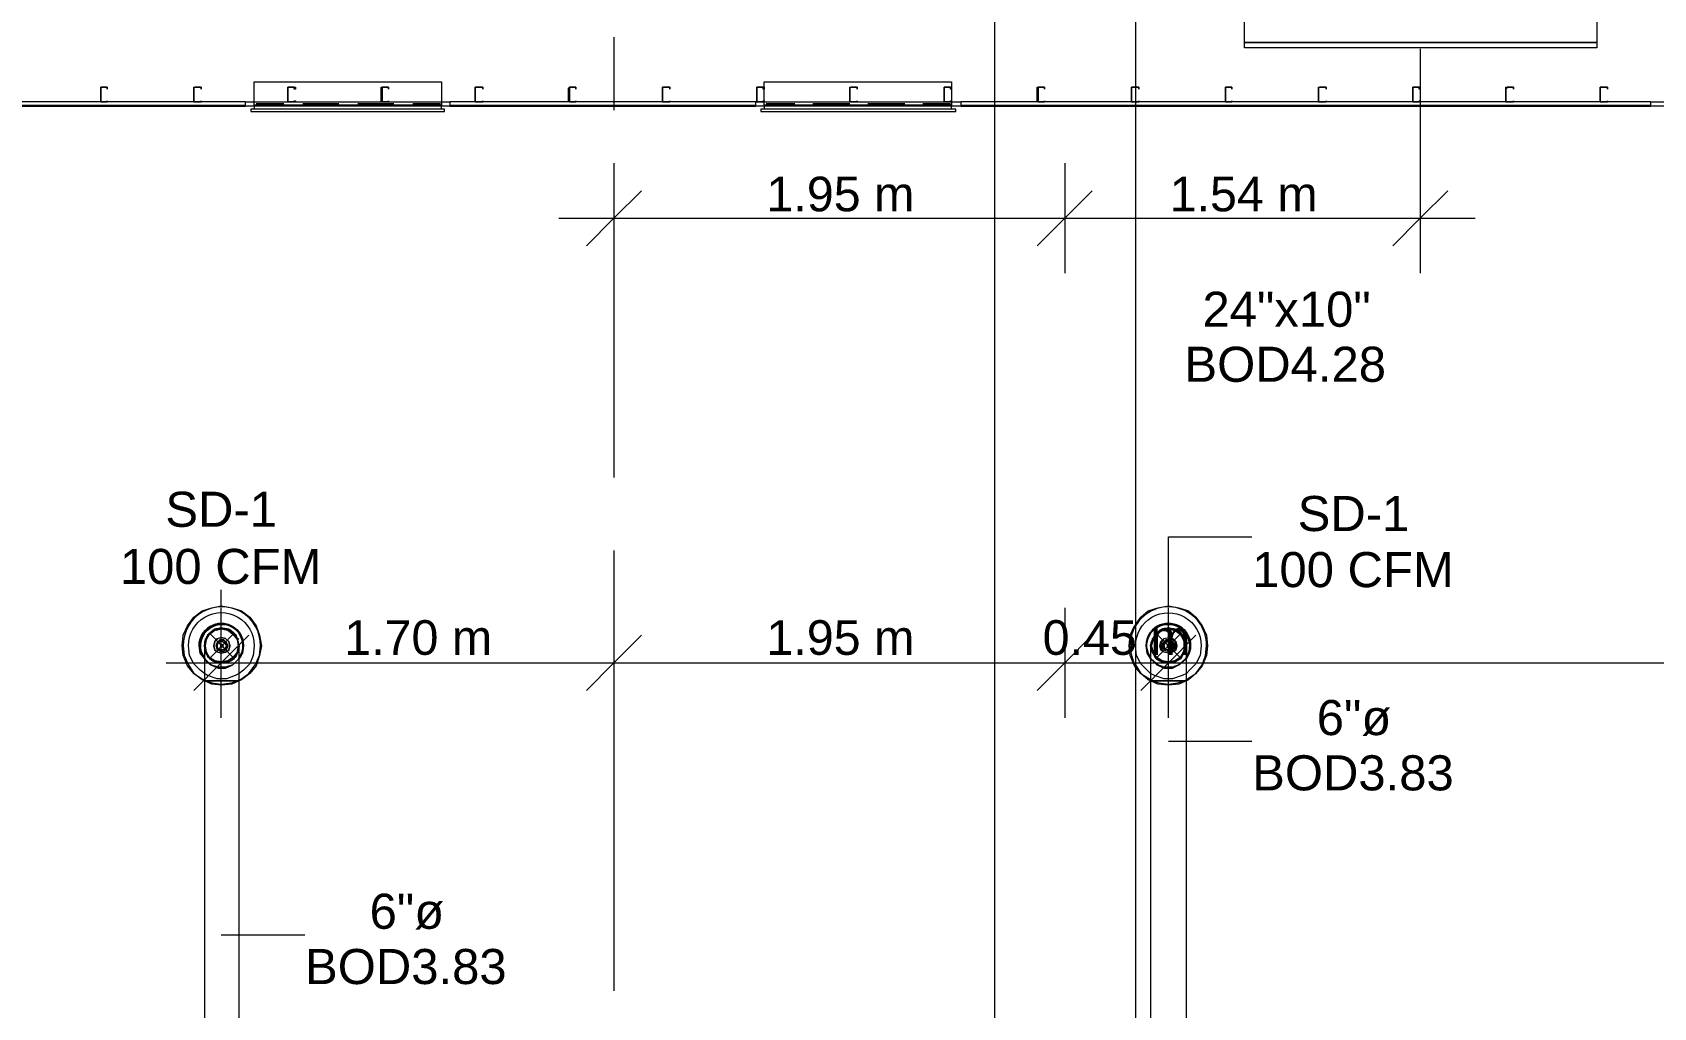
# Model space of a CAD drawing. Header units: metres. Extents: x -2 to 237, y -8 to 52.
# Drawn here: x 13.54 to 20.56, y 17.79 to 22.01 of the extents above; entities that cross this region are included whole.
import ezdxf

# ---------------------------------------------------------------- set-up
doc = ezdxf.new("R2010")
doc.units = ezdxf.units.M
doc.layers.add('HVAC - Ductos', color=5, linetype='Continuous', lineweight=0)
doc.layers.add('PDF4_Text', color=7, linetype='Continuous', lineweight=0)
doc.layers.add('PDF4_Geometry', color=7, linetype='Continuous', lineweight=0, true_color=0xaaaaaa)
doc.styles.add('PDF Helvetica', font='')
doc.styles.get('PDF Helvetica').set_extended_font_data('Helvetica')

msp = doc.modelspace()

# ---------------------------------------------------------------- linework, layer by layer
at = {"layer": 'HVAC - Ductos', "lineweight": 0}
for points in [[(20.3189, 24.309), (20.3189, 21.9678), (18.7932, 21.9678), (18.7932, 24.309)], [(18.7932, 21.9678), (20.3189, 21.9678), (20.3189, 21.9449), (18.7932, 21.9449)], [(14.5139, 21.7021), (14.633, 21.7021)], [(14.7155, 21.7021), (14.8713, 21.7021)], [(14.9537, 21.7021), (15.1096, 21.7021)], [(15.192, 21.7021), (15.3111, 21.7021)], [(16.7223, 21.7021), (16.846, 21.7021)], [(16.9238, 21.7021), (17.0842, 21.7021)], [(17.1621, 21.7021), (17.3225, 21.7021)], [(17.4004, 21.7021), (17.5195, 21.7021)], [(14.4315, 19.3288), (14.4131, 19.3059), (14.3903, 19.2922), (14.3627, 19.2876), (14.3352, 19.2922), (14.3123, 19.3059), (14.2986, 19.3288), (14.294, 19.3563), (14.2986, 19.3838), (14.3123, 19.4067), (14.3352, 19.425), (14.3627, 19.4296), (14.3903, 19.425), (14.4131, 19.4067), (14.4315, 19.3838), (14.4361, 19.3563)], [(14.3352, 19.3746), (14.3306, 19.3563), (14.3352, 19.3746), (14.3444, 19.3884), (14.3627, 19.393), (14.3811, 19.3884), (14.3948, 19.3746), (14.3994, 19.3563), (14.3948, 19.3746), (14.3811, 19.3884), (14.3627, 19.393), (14.349, 19.3884)], [(14.3444, 19.37), (14.3398, 19.3563), (14.3444, 19.37), (14.3581, 19.3838), (14.3719, 19.3838), (14.3857, 19.37), (14.3903, 19.3563), (14.3857, 19.37), (14.3719, 19.3792), (14.3581, 19.3792)], [(14.3765, 19.3425), (14.3627, 19.3379), (14.349, 19.3425), (14.3444, 19.3563), (14.349, 19.37), (14.3627, 19.3792), (14.3765, 19.37), (14.3857, 19.3563)], [(18.5274, 19.3288), (18.5137, 19.3059), (18.4908, 19.2922), (18.4633, 19.2876), (18.4358, 19.2922), (18.4129, 19.3059), (18.3992, 19.3288), (18.39, 19.3563), (18.3992, 19.3838), (18.4129, 19.4067), (18.4358, 19.425), (18.4633, 19.4296), (18.4908, 19.425), (18.5137, 19.4067), (18.5274, 19.3838), (18.5366, 19.3563)], [(18.532, 19.3379), (18.5274, 19.3197), (18.5137, 19.3059), (18.5, 19.2922), (18.4816, 19.2876), (18.4633, 19.283), (18.445, 19.2876), (18.4266, 19.2922), (18.4129, 19.3059), (18.3992, 19.3197), (18.39, 19.3379), (18.39, 19.3563), (18.39, 19.3746), (18.3992, 19.393), (18.4129, 19.4113), (18.4266, 19.4204), (18.445, 19.4296), (18.4633, 19.4296), (18.4816, 19.4296), (18.5, 19.4204), (18.5137, 19.4113), (18.5274, 19.393), (18.532, 19.3746), (18.5366, 19.3563)], [(18.4954, 19.3379), (18.4816, 19.3288), (18.4633, 19.3242), (18.445, 19.3288), (18.4312, 19.3379), (18.4266, 19.3563), (18.4312, 19.3746), (18.445, 19.3884), (18.4633, 19.393), (18.4816, 19.3884), (18.4954, 19.3746), (18.5, 19.3563)], [(18.4908, 19.3379), (18.4816, 19.3288), (18.4633, 19.3242), (18.445, 19.3288), (18.4358, 19.3379), (18.4312, 19.3563), (18.4358, 19.3746), (18.445, 19.3884), (18.4633, 19.393), (18.4816, 19.3884), (18.4908, 19.3746), (18.4954, 19.3563)], [(18.4862, 19.3425), (18.4724, 19.3334), (18.4541, 19.3334), (18.4404, 19.3425), (18.4358, 19.3563), (18.4404, 19.37), (18.4541, 19.3838), (18.4724, 19.3838), (18.4862, 19.37), (18.4908, 19.3563)], [(18.4816, 19.3425), (18.4724, 19.3334), (18.4541, 19.3334), (18.445, 19.3425), (18.4404, 19.3563), (18.445, 19.37), (18.4541, 19.3792), (18.4724, 19.3792), (18.4816, 19.37), (18.4862, 19.3563)], [(18.477, 19.3425), (18.4633, 19.3379), (18.4496, 19.3425), (18.445, 19.3563), (18.4496, 19.37), (18.4633, 19.3792), (18.477, 19.37), (18.4816, 19.3563)], [(14.2665, 19.3563), (14.2711, 19.3242), (14.2895, 19.3013), (14.2711, 19.3242)], [(14.294, 19.2968), (14.3169, 19.2739), (14.349, 19.2647), (14.3811, 19.2647), (14.4131, 19.2739), (14.4361, 19.2968), (14.4406, 19.3059), (14.4361, 19.2968), (14.4131, 19.2739), (14.3811, 19.2647), (14.349, 19.2647), (14.3169, 19.2739), (14.294, 19.2968), (14.2895, 19.3059)], [(14.3948, 19.3379), (14.3994, 19.3563), (14.3948, 19.3379), (14.3811, 19.3288), (14.3627, 19.3242), (14.3444, 19.3288), (14.3352, 19.3379), (14.3306, 19.3563), (14.3352, 19.3379), (14.349, 19.3288), (14.3627, 19.3242), (14.3811, 19.3288)], [(14.3857, 19.3425), (14.3903, 19.3563), (14.3857, 19.3425), (14.3719, 19.3334), (14.3581, 19.3334), (14.3444, 19.3425), (14.3398, 19.3563), (14.3444, 19.3425), (14.3581, 19.3334), (14.3719, 19.3334)], [(14.3673, 19.3609), (14.3627, 19.3609), (14.3581, 19.3563), (14.3627, 19.3609), (14.3673, 19.3609), (14.3719, 19.3563), (14.3673, 19.3517), (14.3627, 19.3517), (14.3581, 19.3563), (14.3627, 19.3517), (14.3673, 19.3517), (14.3673, 19.3563)], [(18.3671, 19.3563), (18.3716, 19.3242), (18.3854, 19.3013), (18.3716, 19.3242)], [(18.39, 19.2968), (18.4175, 19.2739), (18.445, 19.2647), (18.4816, 19.2647), (18.5091, 19.2739), (18.5366, 19.2968), (18.5091, 19.2739), (18.4816, 19.2601), (18.445, 19.2601), (18.4129, 19.2739), (18.39, 19.2968), (18.3854, 19.2968), (18.39, 19.2968), (18.3854, 19.3059)], [(18.5412, 19.3059), (18.5366, 19.2968), (18.5091, 19.2739), (18.4816, 19.2647), (18.445, 19.2647), (18.4175, 19.2739), (18.39, 19.2968), (18.4129, 19.2739), (18.445, 19.2601), (18.4816, 19.2601), (18.5091, 19.2739), (18.5366, 19.2968), (18.5412, 19.2968), (18.5366, 19.2968)], [(18.4587, 19.3609), (18.4587, 19.3563), (18.4587, 19.3609), (18.4678, 19.3609), (18.4678, 19.3563), (18.4678, 19.3609)], [(18.4678, 19.3517), (18.4678, 19.3563), (18.4678, 19.3517), (18.4587, 19.3517), (18.4587, 19.3563), (18.4587, 19.3517)], [(14.4361, 19.2968), (14.4131, 19.2739), (14.3811, 19.2601), (14.349, 19.2601), (14.3169, 19.2739), (14.2895, 19.2968), (14.3169, 19.2739), (14.349, 19.2601), (14.3811, 19.2601), (14.4131, 19.2739), (14.4361, 19.2968), (14.4406, 19.2968)]]:
    msp.add_lwpolyline(points, close=True, dxfattribs=at)
for points in [[(17.7119, 17.0747), (17.7119, 22.9712), (18.3213, 22.9712), (18.3213, 17.0747)], [(19.5537, 21.9403), (19.5537, 21.2073), (19.5537, 20.969)], [(15.3294, 21.6792), (15.3157, 21.6792), (15.3157, 21.6975), (14.5047, 21.6975), (14.5047, 21.7983), (15.3157, 21.7983), (15.3157, 21.6975), (14.5047, 21.6975), (14.5047, 21.6792), (14.491, 21.6792), (14.491, 21.67), (15.3294, 21.67), (15.3294, 21.6792), (14.491, 21.6792)], [(17.5378, 21.6792), (17.524, 21.6792), (17.524, 21.6975), (16.7131, 21.6975), (16.7131, 21.7983), (17.524, 21.7983), (17.524, 21.6975), (16.7131, 21.6975), (16.7131, 21.6792), (16.6993, 21.6792), (16.6993, 21.67), (17.5424, 21.67), (17.5424, 21.6792), (16.6993, 21.6792)], [(14.5139, 21.67), (15.3066, 21.67)], [(16.7223, 21.67), (17.5149, 21.67)], [(16.0625, 21.4455), (16.0625, 21.2073), (16.0625, 20.969)], [(18.0143, 21.4455), (18.0143, 21.2073), (18.0143, 20.969)], [(16.1816, 21.3264), (16.0625, 21.2073), (15.9434, 21.0882)], [(18.1335, 21.3264), (18.0143, 21.2073), (17.8952, 21.0882)], [(19.6728, 21.3264), (19.5537, 21.2073), (19.4346, 21.0882)], [(15.8242, 21.2073), (18.0143, 21.2073), (19.7919, 21.2073)], [(18.4633, 19.5304), (18.4633, 19.8282), (18.8252, 19.8282)], [(14.3627, 19.5304), (14.3627, 19.5991)], [(14.4406, 19.3563), (14.4361, 19.3746), (14.4315, 19.393), (14.4177, 19.4113), (14.4039, 19.425), (14.3857, 19.4296), (14.3627, 19.4342), (14.3444, 19.4296), (14.3261, 19.425), (14.3123, 19.4113), (14.2986, 19.393), (14.2895, 19.3746), (14.2895, 19.3563), (14.2895, 19.3517), (14.2895, 19.3563), (14.2895, 19.3517), (14.2895, 19.3334), (14.2895, 19.3013), (14.2895, 19.2647), (14.2895, 19.2235), (14.2895, 19.2051), (14.2803, 19.2097), (14.2436, 19.2372), (14.2161, 19.2693), (14.1978, 19.3151), (14.1932, 19.3563), (14.1978, 19.4022), (14.2161, 19.4434), (14.2436, 19.48), (14.2803, 19.5075), (14.3215, 19.5212), (14.3627, 19.5304), (14.4085, 19.5212), (14.4498, 19.5075), (14.4865, 19.48), (14.5139, 19.4434), (14.5277, 19.4022), (14.5368, 19.3563), (14.5277, 19.3151), (14.5139, 19.2693), (14.4865, 19.2372), (14.4498, 19.2097), (14.4406, 19.2051), (14.4406, 19.2463), (14.4406, 19.2876), (14.4406, 19.3197), (14.4406, 19.3425), (14.4406, 19.3563), (14.4406, 19.3517), (14.4406, 19.3563), (14.4361, 19.3746), (14.4315, 19.393), (14.4177, 19.4113), (14.4039, 19.425), (14.3857, 19.4296), (14.3627, 19.4342), (14.3444, 19.4296), (14.3261, 19.425), (14.3123, 19.4113), (14.2986, 19.393), (14.2895, 19.3746), (14.2895, 19.3563)], [(14.3627, 19.0448), (14.3627, 19.283), (14.3627, 19.5212)], [(16.0625, 19.5212), (16.0625, 19.283), (16.0625, 19.0448)], [(18.0143, 19.5212), (18.0143, 19.283), (18.0143, 19.0448)], [(18.4633, 19.0448), (18.4633, 19.283), (18.4633, 19.5212)], [(18.3213, 19.2647), (18.3167, 19.2693), (18.2983, 19.3151), (18.2938, 19.3563), (18.2983, 19.4022), (18.3167, 19.4434), (18.3213, 19.448)], [(18.3213, 19.4434), (18.3167, 19.4388), (18.3029, 19.4022), (18.2938, 19.3563), (18.3029, 19.3151), (18.3167, 19.2739), (18.3213, 19.2739)], [(14.4819, 19.4022), (14.3627, 19.283), (14.2436, 19.1639)], [(14.4177, 19.4113), (14.4269, 19.393), (14.4361, 19.3746), (14.4361, 19.3563), (14.4361, 19.3379), (14.4269, 19.3197), (14.4177, 19.3059), (14.3994, 19.2922), (14.3811, 19.2876), (14.3627, 19.283), (14.3444, 19.2876), (14.3261, 19.2922), (14.3123, 19.3059), (14.2986, 19.3197), (14.294, 19.3379), (14.2895, 19.3563), (14.294, 19.3746), (14.2986, 19.393), (14.3123, 19.4113), (14.3261, 19.4204), (14.3444, 19.4296), (14.3627, 19.4296), (14.3811, 19.4296), (14.3994, 19.4204), (14.4177, 19.4113), (14.3948, 19.425)], [(14.294, 19.3242), (14.294, 19.3288), (14.294, 19.3334), (14.2895, 19.3563), (14.294, 19.3838)], [(14.294, 19.3838), (14.294, 19.3884)], [(14.2986, 19.3884), (14.3123, 19.4113), (14.3352, 19.425)], [(14.3306, 19.425), (14.3352, 19.4296), (14.3398, 19.4296)], [(14.3398, 19.425), (14.3627, 19.4296), (14.3903, 19.425)], [(14.3903, 19.4296), (14.3948, 19.4296), (14.3948, 19.425)], [(14.4177, 19.4067), (14.4315, 19.3884)], [(14.4315, 19.3884), (14.4361, 19.3884), (14.4361, 19.3838)], [(14.4315, 19.3838), (14.4361, 19.3563), (14.4315, 19.3334)], [(16.1816, 19.4022), (16.0625, 19.283), (15.9434, 19.1639)], [(18.1335, 19.4022), (18.0143, 19.283), (17.8952, 19.1639)], [(18.3854, 19.3563), (18.39, 19.3746), (18.3992, 19.393), (18.4083, 19.4113), (18.3992, 19.393), (18.39, 19.3746), (18.3854, 19.3563), (18.39, 19.3517), (18.3854, 19.3563), (18.3854, 19.3517), (18.3854, 19.3334), (18.3854, 19.3013), (18.3854, 19.2647), (18.3854, 19.2235), (18.3854, 19.2051), (18.3762, 19.2097), (18.3442, 19.2372), (18.3213, 19.2647)], [(18.5824, 19.4022), (18.4633, 19.283), (18.3442, 19.1639)], [(18.3946, 19.3334), (18.39, 19.3563), (18.3946, 19.3838)], [(18.3946, 19.3838), (18.3946, 19.3884)], [(18.3992, 19.3884), (18.4129, 19.4067)], [(18.4083, 19.4113), (18.4129, 19.4113), (18.4312, 19.425)], [(18.4312, 19.425), (18.4358, 19.4296)], [(18.4404, 19.425), (18.4633, 19.4296), (18.4862, 19.425)], [(18.4908, 19.4296), (18.4954, 19.425)], [(18.4954, 19.425), (18.5137, 19.4113), (18.5274, 19.3884)], [(18.532, 19.3884), (18.532, 19.3838)], [(18.532, 19.3838), (18.5366, 19.3563), (18.532, 19.3334), (18.532, 19.3288), (18.532, 19.3242)], [(14.2895, 19.3517), (14.2895, 19.3379), (14.2986, 19.3197), (14.3123, 19.3013), (14.3261, 19.2922), (14.3444, 19.283), (14.3627, 19.283), (14.3857, 19.283), (14.4039, 19.2922), (14.4177, 19.3013), (14.4315, 19.3197), (14.4361, 19.3379), (14.4406, 19.3517)], [(14.3352, 19.2922), (14.3123, 19.3059), (14.2986, 19.3242)], [(14.4361, 19.3334), (14.4361, 19.3288), (14.4315, 19.3242), (14.4177, 19.3059), (14.3948, 19.2922)], [(18.39, 19.3517), (18.39, 19.3379), (18.3992, 19.3197), (18.4083, 19.3013), (18.4266, 19.2922), (18.445, 19.283), (18.4633, 19.283), (18.4816, 19.283), (18.5, 19.2922), (18.5183, 19.3013), (18.5274, 19.3197), (18.5366, 19.3379), (18.5366, 19.3517)], [(18.3946, 19.3242), (18.3946, 19.3288), (18.39, 19.3334)], [(18.4312, 19.2922), (18.4129, 19.3059), (18.3992, 19.3242)], [(18.5274, 19.3242), (18.5137, 19.3059), (18.5137, 19.3013), (18.4954, 19.2922)], [(14.1245, 19.283), (16.0625, 19.283), (18.0143, 19.283), (18.4633, 19.283), (23.8788, 19.283), (26.8385, 19.283)], [(14.4406, 19.2372), (14.4223, 19.228), (14.3857, 19.2143), (14.3444, 19.2143), (14.3032, 19.228), (14.2895, 19.2372)], [(14.3948, 19.2876), (14.3903, 19.2876), (14.3627, 19.283), (14.3398, 19.2876), (14.3352, 19.2876), (14.3306, 19.2876)], [(18.3213, 19.2739), (18.3442, 19.2372), (18.3808, 19.2143), (18.3854, 19.2097)], [(18.5412, 19.2372), (18.5228, 19.228), (18.4816, 19.2143), (18.445, 19.2143), (18.4038, 19.228), (18.3854, 19.2372)], [(18.4358, 19.2876), (18.4312, 19.2876)], [(18.4862, 19.2876), (18.4633, 19.283), (18.4404, 19.2876)], [(18.4954, 19.2876), (18.4908, 19.2876)], [(14.2895, 19.2097), (14.3215, 19.1959), (14.3627, 19.1913), (14.4085, 19.1959), (14.4406, 19.2097)], [(14.4406, 19.2051), (14.4085, 19.1913), (14.3627, 19.1868), (14.3215, 19.1913), (14.2895, 19.2051)], [(14.4406, 17.4091), (14.4406, 19.2051), (14.4361, 19.2051), (14.4315, 19.2051), (14.4177, 19.2051), (14.4039, 19.2051), (14.3857, 19.2051), (14.3627, 19.2051), (14.3444, 19.2051), (14.3261, 19.2051), (14.3123, 19.2051), (14.2986, 19.2051), (14.2895, 19.2051), (14.2895, 17.4091)], [(14.2895, 19.2051), (14.2986, 19.2051), (14.3123, 19.2051), (14.3261, 19.2051), (14.3444, 19.2051), (14.3627, 19.2051), (14.3857, 19.2051), (14.4039, 19.2051), (14.4177, 19.2051), (14.4315, 19.2051), (14.4361, 19.2051), (14.4406, 19.2051)], [(18.3854, 19.2097), (18.422, 19.1959), (18.4633, 19.1913), (18.5045, 19.1959), (18.5412, 19.2097)], [(18.5412, 19.2051), (18.5091, 19.1913), (18.4633, 19.1868), (18.4175, 19.1913), (18.3854, 19.2051)], [(18.5412, 17.4824), (18.5412, 19.2051), (18.5366, 19.2051), (18.5274, 19.2051), (18.5183, 19.2051), (18.5, 19.2051), (18.4816, 19.2051), (18.4633, 19.2051), (18.445, 19.2051), (18.4266, 19.2051), (18.4083, 19.2051), (18.3992, 19.2051), (18.39, 19.2051), (18.3854, 19.2051), (18.3854, 17.4824)], [(18.3854, 19.2051), (18.39, 19.2051), (18.3992, 19.2051), (18.4083, 19.2051), (18.4266, 19.2051), (18.445, 19.2051), (18.4633, 19.2051), (18.4816, 19.2051), (18.5, 19.2051), (18.5183, 19.2051), (18.5274, 19.2051), (18.5366, 19.2051), (18.5412, 19.2051)], [(18.4633, 18.944), (18.8252, 18.944)], [(14.3627, 18.1055), (14.7247, 18.1055)]]:
    msp.add_lwpolyline(points, dxfattribs=at)
for points in [[(14.4406, 19.2097), (14.4498, 19.2143), (14.4819, 19.2372), (14.5093, 19.2739), (14.5277, 19.3151), (14.5323, 19.3563, 1.013803), (14.1978, 19.3563), (14.2024, 19.3151), (14.2207, 19.2739), (14.2436, 19.2372), (14.2803, 19.2143), (14.2895, 19.2097)], [(18.3213, 19.448), (18.3442, 19.48), (18.3762, 19.5075), (18.4175, 19.5212), (18.4633, 19.5304), (18.5091, 19.5212), (18.5503, 19.5075), (18.5824, 19.48), (18.6099, 19.4434), (18.6282, 19.4022), (18.6328, 19.3563), (18.6282, 19.3151), (18.6099, 19.2693), (18.5824, 19.2372), (18.5503, 19.2097), (18.5412, 19.2051), (18.5412, 19.2463), (18.5412, 19.2876), (18.5412, 19.3197), (18.5412, 19.3425), (18.5412, 19.3563), (18.5366, 19.3517), (18.5412, 19.3563), (18.5366, 19.3746), (18.5274, 19.393), (18.5183, 19.4113), (18.5, 19.425), (18.4816, 19.4296), (18.4633, 19.4342), (18.445, 19.4296), (18.4266, 19.425), (18.4129, 19.4113, -0.647783), (18.5412, 19.3563)], [(18.5412, 19.2097), (18.5458, 19.2143), (18.5824, 19.2372), (18.6099, 19.2739), (18.6236, 19.3151), (18.6282, 19.3563, 0.774551), (18.3213, 19.4434)], [(14.2895, 19.2372), (14.2711, 19.2509), (14.2436, 19.2784), (14.2252, 19.3151), (14.2207, 19.3563, -1.013611), (14.5047, 19.3563), (14.5001, 19.3151), (14.4865, 19.2784), (14.4589, 19.2509), (14.4406, 19.2372)], [(18.3854, 19.2372), (18.3716, 19.2509), (18.3442, 19.2784), (18.3258, 19.3151), (18.3213, 19.3563, -1.008586), (18.6053, 19.3563), (18.6007, 19.3151), (18.5824, 19.2784), (18.5549, 19.2509), (18.5412, 19.2372)]]:
    msp.add_lwpolyline(points, format="xyb", dxfattribs=at)
for points in [[(14.4589, 19.3563, 1.010985), (14.2665, 19.3563, -1.390299), (14.4406, 19.3013), (14.4543, 19.3242), (14.4589, 19.3563), (14.4543, 19.3242), (14.4406, 19.3059, 1.353204), (14.2711, 19.3563), (14.2757, 19.3242), (14.2895, 19.3059, -1.353773)], [(18.5412, 19.3013), (18.5549, 19.3242), (18.5595, 19.3563, 1.018626), (18.3671, 19.3563), (18.3762, 19.3242), (18.3854, 19.3059, -1.35319), (18.5549, 19.3563), (18.5503, 19.3242), (18.5412, 19.3059, 1.325227), (18.3671, 19.3563, -1.390296)]]:
    msp.add_lwpolyline(points, format="xyb", close=True, dxfattribs=at)
at = {"layer": 'PDF4_Geometry', "lineweight": 0}
for points in [[(16.0625, 21.9907), (16.0625, 21.6746)], [(12.3972, 21.6975), (14.4681, 21.6975)], [(15.3524, 21.6975), (16.6765, 21.6975)], [(17.5653, 21.6975), (20.5525, 21.6975)], [(16.0625, 21.3539), (16.0625, 20.0848)], [(16.0625, 19.7687), (16.0625, 19.4526)], [(16.0625, 19.1364), (16.0625, 17.8627)]]:
    msp.add_lwpolyline(points, dxfattribs=at)
for points in [[(13.8405, 21.7112), (13.8405, 21.7709), (13.8405, 21.7754), (13.8679, 21.7754), (13.8679, 21.7663), (13.8679, 21.7754), (13.8405, 21.7754), (13.8405, 21.7709), (13.8405, 21.7112), (13.8679, 21.7112)], [(14.2482, 21.7112), (14.2436, 21.7112), (14.2436, 21.7709), (14.2436, 21.7754), (14.2482, 21.7754), (14.2757, 21.7754), (14.2757, 21.7663), (14.2757, 21.7754), (14.2482, 21.7754), (14.2436, 21.7709), (14.2436, 21.7112), (14.2482, 21.7112), (14.2757, 21.7112)], [(14.6514, 21.7112), (14.6514, 21.7709), (14.6514, 21.7754), (14.6834, 21.7754), (14.6834, 21.7663), (14.6788, 21.7663), (14.6788, 21.7754), (14.6514, 21.7754), (14.6514, 21.7709), (14.6514, 21.7112), (14.6788, 21.7112), (14.6788, 21.7158), (14.6834, 21.7158), (14.6834, 21.7112)], [(15.0591, 21.7112), (15.0545, 21.7112), (15.0545, 21.7709), (15.0545, 21.7754), (15.0591, 21.7754), (15.0866, 21.7754), (15.0866, 21.7663), (15.0866, 21.7754), (15.0591, 21.7754), (15.0591, 21.7709), (15.0591, 21.7112), (15.0866, 21.7112)], [(15.4623, 21.7112), (15.4623, 21.7709), (15.4623, 21.7754), (15.4944, 21.7754), (15.4944, 21.7663), (15.4944, 21.7754), (15.4623, 21.7754), (15.4623, 21.7709), (15.4623, 21.7112), (15.4944, 21.7112)], [(15.8701, 21.7112), (15.8655, 21.7112), (15.8655, 21.7709), (15.8701, 21.7754), (15.8976, 21.7754), (15.8976, 21.7663), (15.8976, 21.7754), (15.8701, 21.7754), (15.8701, 21.7709), (15.8701, 21.7112), (15.8976, 21.7112)], [(16.2733, 21.7112), (16.2733, 21.7709), (16.2733, 21.7754), (16.3054, 21.7754), (16.3054, 21.7663), (16.3054, 21.7754), (16.2733, 21.7754), (16.2733, 21.7709), (16.2733, 21.7112), (16.3054, 21.7112)], [(16.681, 21.7112), (16.681, 21.7709), (16.681, 21.7754), (16.7131, 21.7754), (16.7131, 21.7663), (16.7085, 21.7663), (16.7085, 21.7754), (16.681, 21.7754), (16.681, 21.7709), (16.681, 21.7112), (16.7085, 21.7112), (16.7085, 21.7158), (16.7131, 21.7158), (16.7131, 21.7112)], [(17.0888, 21.7112), (17.0842, 21.7112), (17.0842, 21.7709), (17.0842, 21.7754), (17.0888, 21.7754), (17.1163, 21.7754), (17.1163, 21.7663), (17.1163, 21.7754), (17.0888, 21.7754), (17.0842, 21.7709), (17.0842, 21.7112), (17.0888, 21.7112), (17.1163, 21.7112)], [(17.492, 21.7112), (17.492, 21.7709), (17.492, 21.7754), (17.524, 21.7754), (17.524, 21.7663), (17.5195, 21.7663), (17.5195, 21.7754), (17.492, 21.7754), (17.492, 21.7709), (17.492, 21.7112), (17.5195, 21.7112), (17.5195, 21.7158), (17.524, 21.7158), (17.524, 21.7112)], [(17.8998, 21.7112), (17.8952, 21.7112), (17.8952, 21.7709), (17.8952, 21.7754), (17.8998, 21.7754), (17.9272, 21.7754), (17.9272, 21.7663), (17.9272, 21.7754), (17.8998, 21.7754), (17.8998, 21.7709), (17.8998, 21.7112), (17.9272, 21.7112)], [(18.3029, 21.7112), (18.3029, 21.7709), (18.3029, 21.7754), (18.335, 21.7754), (18.335, 21.7663), (18.335, 21.7754), (18.3029, 21.7754), (18.3029, 21.7709), (18.3029, 21.7112), (18.335, 21.7112)], [(18.7107, 21.7112), (18.7107, 21.7709), (18.7107, 21.7754), (18.7382, 21.7754), (18.7382, 21.7663), (18.7382, 21.7754), (18.7107, 21.7754), (18.7107, 21.7709), (18.7107, 21.7112), (18.7382, 21.7112)], [(19.1185, 21.7112), (19.1139, 21.7112), (19.1139, 21.7709), (19.1139, 21.7754), (19.1185, 21.7754), (19.1459, 21.7754), (19.1459, 21.7663), (19.1459, 21.7754), (19.1185, 21.7754), (19.1139, 21.7709), (19.1139, 21.7112), (19.1185, 21.7112), (19.1459, 21.7112)], [(19.5216, 21.7112), (19.5216, 21.7709), (19.5216, 21.7754), (19.5537, 21.7754), (19.5537, 21.7663), (19.5492, 21.7663), (19.5492, 21.7754), (19.5216, 21.7754), (19.5216, 21.7709), (19.5216, 21.7112), (19.5492, 21.7112), (19.5492, 21.7158), (19.5537, 21.7158), (19.5537, 21.7112)], [(19.9294, 21.7112), (19.9248, 21.7112), (19.9248, 21.7709), (19.9248, 21.7754), (19.9294, 21.7754), (19.9569, 21.7754), (19.9569, 21.7663), (19.9569, 21.7754), (19.9294, 21.7754), (19.9294, 21.7709), (19.9248, 21.7709), (19.9248, 21.7112), (19.9294, 21.7112), (19.9569, 21.7112)], [(20.3326, 21.7112), (20.3326, 21.7709), (20.3326, 21.7754), (20.3647, 21.7754), (20.3647, 21.7663), (20.3647, 21.7754), (20.3326, 21.7754), (20.3326, 21.7709), (20.3326, 21.7112), (20.3647, 21.7112)], [(14.4681, 21.7112), (12.3972, 21.7112), (12.3972, 21.693), (14.4681, 21.693)], [(13.8679, 21.7158), (13.8679, 21.7112)], [(14.2757, 21.7158), (14.2757, 21.7112)], [(14.4681, 21.693), (14.4681, 21.7112), (15.3524, 21.7112), (15.3524, 21.693)], [(15.0866, 21.7158), (15.0866, 21.7112)], [(16.6765, 21.7112), (15.3524, 21.7112), (15.3524, 21.693), (16.6765, 21.693)], [(15.4944, 21.7158), (15.4944, 21.7112)], [(15.8976, 21.7158), (15.8976, 21.7112)], [(16.3054, 21.7158), (16.3054, 21.7112)], [(16.6765, 21.693), (16.6765, 21.7112), (17.5653, 21.7112), (17.5653, 21.693)], [(17.1163, 21.7158), (17.1163, 21.7112)], [(20.5525, 21.7112), (17.5653, 21.7112), (17.5653, 21.693), (20.5525, 21.693)], [(17.9272, 21.7158), (17.9272, 21.7112)], [(18.335, 21.7158), (18.335, 21.7112)], [(18.7382, 21.7158), (18.7382, 21.7112)], [(19.1459, 21.7158), (19.1459, 21.7112)], [(19.9569, 21.7158), (19.9569, 21.7112)], [(20.3647, 21.7158), (20.3647, 21.7112)], [(20.5525, 21.693), (20.5525, 21.7112), (21.4413, 21.7112), (21.4413, 21.693)]]:
    msp.add_lwpolyline(points, close=True, dxfattribs=at)
at = {"layer": 'PDF4_Geometry', "color": 254, "lineweight": 0, "true_color": 0xd2d2d2}
for points in [[(13.8587, 21.7754), (13.8633, 21.7754)], [(15.8655, 21.7709), (15.8701, 21.7709)], [(15.8701, 21.7754), (15.8746, 21.7754)], [(18.3213, 21.7112), (18.3258, 21.7112)]]:
    msp.add_lwpolyline(points, dxfattribs=at)
at = {"layer": 'PDF4_Geometry', "color": 8, "lineweight": 0, "true_color": 0x808080}
for points in [[(14.4269, 19.4022), (14.3857, 19.4296), (14.3398, 19.4296), (14.3032, 19.4022), (14.2895, 19.3563), (14.3032, 19.3105), (14.3398, 19.283), (14.3857, 19.283), (14.4269, 19.3105), (14.4406, 19.3563)], [(18.5228, 19.4022), (18.4862, 19.4296), (18.4404, 19.4296), (18.4038, 19.4022), (18.3854, 19.3563), (18.4038, 19.3105), (18.4404, 19.283), (18.4862, 19.283), (18.5228, 19.3105), (18.5412, 19.3563)]]:
    msp.add_lwpolyline(points, close=True, dxfattribs=at)
for points in [[(14.3123, 19.4113), (14.4177, 19.3013)], [(14.4177, 19.4113), (14.3123, 19.3013)], [(18.4083, 19.4113), (18.5183, 19.3013)], [(18.5183, 19.4113), (18.4083, 19.3013)]]:
    msp.add_lwpolyline(points, dxfattribs=at)

# ---------------------------------------------------------------- texts
at = {"layer": 'PDF4_Text', "lineweight": 0, "attachment_point": 4, "style": 'PDF Helvetica'}
for s, insert, char_height in [('1.95 m', (16.723, 21.3113), 0.15002), ('1.54 m', (18.4686, 21.3113), 0.15002), ('24"x10"', (18.6107, 20.8125), 0.1519), ('BOD4.28', (18.5328, 20.5743), 0.1519), ('SD-1', (14.1205, 19.9466), 0.1519), ('SD-1', (19.023, 19.9282), 0.1519), ('100 CFM', (13.9235, 19.6992), 0.1519), ('100 CFM', (18.826, 19.6854), 0.1519), ('1.70 m', (14.8949, 19.3915), 0.15002), ('1.95 m', (16.723, 19.3915), 0.15002), ('0.45 m', (17.9188, 19.3915), 0.15002), ('6"ø', (19.1055, 19.044), 0.1519), ('BOD3.83', (18.826, 18.8057), 0.1519), ('6"ø', (15.0048, 18.2055), 0.1519), ('BOD3.83', (14.7253, 17.9673), 0.1519)]:
    msp.add_mtext(s, dxfattribs=dict(at, insert=insert, char_height=char_height))

doc.saveas('drawing.dxf')
